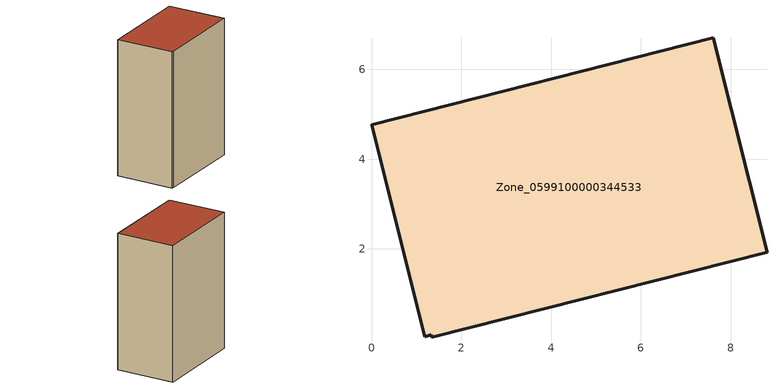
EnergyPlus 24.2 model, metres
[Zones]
Zone_0599100000344533
 floor ground (C_G): 1.33,0.09 1.19,0.05 0,4.77 7.61,6.7 8.81,1.92 1.34,0.04 z0
 wall outside (C_F): 8.81,1.92 7.61,6.7 0,4.77 1.19,0.05 1.33,0.09 1.34,0.04 8.81,1.92 z0:11.35
 roof outside (C_R): 1.34,0.04 8.81,1.92 7.61,6.7 0,4.77 1.19,0.05 1.33,0.09 z11.35
[BUILDING]
Pand.0599100000344533: North Axis=0; Terrain=City; Loads Convergence Tolerance Value=0.04; Temperature Convergence Tolerance Value=0.4; Solar Distribution=FullExterior; Maximum Number of Warmup Days=25; Minimum Number of Warmup Days=1
[Site:Location]
Rotterdam.The.Hague.AP_ZH_NLD Design_Conditions: Latitude=51.96; Longitude=4.45; Time Zone=1; Elevation=-4.5
[SITE:GROUNDTEMPERATURE:BUILDINGSURFACE]
18, 18, 18, 18, 18, 18, 18, 18, 18, 18, 18, 18
[MATERIAL] Thermal Absorptance=0.9; Solar Absorptance=0.7; Visible Absorptance=0.7
Name | Roughness | Thickness | Conductivity | Density | Specific Heat
G.TC.1992-2005 | MediumSmooth | 0.15 | 0.06 | 540 | 1210
F.TC.1992-2005 | Rough | 0.3 | 0.12 | 1920 | 840
R.TC.1992-2005 | MediumRough | 0.2 | 0.08 | 1500 | 1000
[CONSTRUCTION]
C_G: G.TC.1992-2005
C_F: F.TC.1992-2005
C_R: R.TC.1992-2005
[ZONE]
Zone_0599100000344533: Type=1; Multiplier=1; Ceiling Height=Autocalculate; Volume=Autocalculate; Floor Area=autocalculate; Part of Total Floor Area=Yes
[ZONEINFILTRATION:DESIGNFLOWRATE]
Infil_Zone_0599100000344533: Zone or ZoneList or Space or SpaceList=Zone_0599100000344533; Schedule=AlwaysOn; Design Flow Rate Calculation Method=Flow/Area; Flow Rate per Floor Area=0.0015; Constant Term Coefficient=1; Temperature Term Coefficient=0; Velocity Term Coefficient=0; Velocity Squared Term Coefficient=0
[HVACTEMPLATE:ZONE:IDEALLOADSAIRSYSTEM]
Zone_0599100000344533: Maximum Heating Supply Air Temperature=50; Minimum Cooling Supply Air Temperature=13; Maximum Heating Supply Air Humidity Ratio=0.0156; Minimum Cooling Supply Air Humidity Ratio=0.0077; Heating Limit=NoLimit; Cooling Limit=NoLimit; Dehumidification Control Type=ConstantSensibleHeatRatio; Cooling Sensible Heat Ratio=0.7; Dehumidification Setpoint=60; Humidification Control Type=None; Humidification Setpoint=30; Outdoor Air Method=None; Outdoor Air Flow Rate per Person=0.00944; Outdoor Air Flow Rate per Zone Floor Area=0; Outdoor Air Flow Rate per Zone=0; Demand Controlled Ventilation Type=None; Outdoor Air Economizer Type=NoEconomizer; Heat Recovery Type=None; Sensible Heat Recovery Effectiveness=0.7; Latent Heat Recovery Effectiveness=0.65
[ZONECONTROL:THERMOSTAT]
ThermostatControl_Zone_0599100000344533: Zone or ZoneList=Zone_0599100000344533; Control Type Schedule=DualSetpointControlType; Control 1=Thermostat_Zone_0599100000344533; Temperature Difference Between Cutout And Setpoint=0
[THERMOSTATSETPOINT:DUALSETPOINT]
Thermostat_Zone_0599100000344533: Heating Setpoint Temperature Schedule=HeatingSetpoint_Zone_0599100000344533; Cooling Setpoint Temperature Schedule=CoolingSetpoint_Zone_0599100000344533
[SCHEDULE:COMPACT]
HeatingSetpoint_Zone_0599100000344533: Through: 12/31, For: AllDays, Until: 24:00, 21
CoolingSetpoint_Zone_0599100000344533: Through: 12/31, For: AllDays, Until: 24:00, 24
DualSetpointControlType: Through: 12/31, For: AllDays, Until: 24:00, 4
AlwaysOn: Through: 12/31, For: AllDays, Until: 24:00, 1
